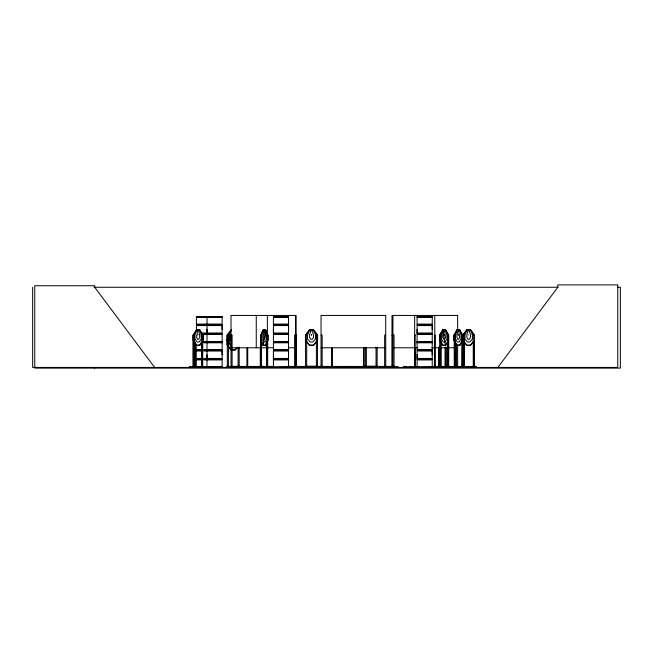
<?xml version="1.0" encoding="UTF-8"?>
<svg xmlns="http://www.w3.org/2000/svg" width="653" height="653" viewBox="0 0 653 653"><rect width="100%" height="100%" fill="white"/><g stroke="black" fill="none" stroke-linecap="round" stroke-linejoin="round"><path stroke-width="0.98" d="M207.025 354.726L207.025 358.44L207.009 351.012M207.025 329.292L207.025 333.006L207.009 325.578M222.118 354.726L222.118 351.012L203.973 351.012M222.118 329.292L222.118 325.578L196.406 325.578L196.422 329.292M273.419 358.44L273.419 351.012L288.553 351.012L288.536 358.44L273.419 358.44L273.436 354.726M273.419 333.006L273.419 325.578L288.553 325.578L288.536 333.006L273.419 333.006L273.436 329.292M288.536 354.726L288.536 351.012M288.536 329.292L288.536 325.578M417.096 358.44L417.096 351.012L432.229 351.012L432.213 358.44L417.096 358.44L417.112 354.726M417.096 333.006L417.096 325.578L432.229 325.578L432.213 333.006L417.096 333.006L417.112 329.292M432.213 354.726L432.213 351.012M432.213 329.292L432.213 325.578M290.12 367.361L302.241 367.321M392.2 366.815L398.265 366.774L398.273 367.427L385.988 367.345M241.186 367.427L253.062 367.427M409.847 367.427L419.495 367.321M410.035 366.815L410.06 367.427M417.096 367.1L417.112 359.934L432.229 359.934L432.229 367.1L417.096 367.386M263.192 329.92L260.825 335.087L263.077 329.92L265.559 329.92L263.192 345.306L260.825 340.131L263.224 345.168M189.794 366.815L189.827 367.427M263.983 330.712L263.232 337.348L263.983 339.331L264.751 339.331L265.526 335.087L264.751 330.712L263.869 330.712M197.59 330.712L196.569 337.348L197.59 339.331L198.643 339.331L199.712 337.348L199.712 335.087L198.643 330.712L197.508 330.712M265.428 367.345L265.51 366.757L265.526 367.427M433.812 366.815L433.861 367.427M458.145 335.071L458.251 334.654M443.958 335.071L444.064 334.654M197.965 335.071L198.088 334.654M449.909 366.815L449.966 367.427M435.306 367.345L435.176 366.251M435.673 367.321L435.731 366.757L435.747 367.427M196.553 330.051L194.969 335.087L194.969 338.94L197.092 341.984L199.189 341.984L201.271 338.94L201.271 335.087L199.704 330.051L196.471 330.051L193.321 335.087M468.576 334.973L468.756 334.973M188.888 367.427L207.009 367.386M196.733 367.321L196.798 366.757L196.822 367.427M311.367 335.079L311.514 334.638L311.334 335.087M309.522 330.051L307.53 335.087L307.53 338.94L310.199 341.984L312.852 341.984L315.481 338.94L315.481 335.087L313.505 330.051L309.522 330.051L305.547 335.087L305.58 366.423M226.509 367.427L227.179 366.757M230.925 366.757L230.231 367.345M304.78 367.427L305.351 367.321M260.751 367.427L260.857 335.046L263.224 330.051L262.073 335.087L262.073 338.94L263.616 341.984L265.151 341.984L266.661 338.94L266.661 335.087L265.526 330.051L263.118 330.051M265.412 345.168C268.93 340.597 268.758 334.728 265.559 329.92M265.453 345.306L267.82 340.131L267.787 335.046L265.453 329.92M267.893 340.172L265.559 345.306L263.077 345.306L260.743 340.172L260.931 335.087M461.818 335.03L461.679 367.427M456.953 345.306L454.039 340.172L454.039 335.046L456.953 329.92M457.002 330.051L454.227 335.087L454.251 367.427M459.679 345.168L462.455 340.131L462.455 335.087L459.679 330.051L461.051 335.087L461.051 338.94L459.222 341.984L457.378 341.984L455.516 338.94L455.516 335.087L456.904 330.051L459.777 330.051M459.72 345.306L462.642 340.172L462.642 335.046L459.72 329.92M442.734 345.306L439.747 340.172L439.747 335.046L442.644 329.92L445.664 329.92L448.562 335.046L448.562 340.172L445.664 345.306L442.644 345.306M442.734 329.92L439.844 335.087L439.747 340.172M448.562 340.172L445.575 345.306L442.644 329.92M231.513 343.38L230.117 345.788L231.268 345.804M196.504 345.306L193.215 340.172L193.215 335.046L196.504 329.92M199.679 345.306L202.854 340.131L202.879 335.046L199.679 329.92M196.422 329.92L199.753 329.92L202.961 335.046L202.961 340.172L199.753 345.306L196.422 345.306M474.462 340.172L470.633 345.306L466.748 345.306L462.92 340.172L462.92 335.046L466.748 329.92L470.674 329.92L474.502 335.046L474.47 367.427L474.462 335.046M462.961 335.046L466.789 329.92M474.372 340.131L470.568 345.168L466.805 345.168M497.864 367.427L557.809 287.255L557.809 284.896L617.746 284.896L617.746 367.427L32.65 367.427L32.65 287.255M231.186 329.92L227.138 335.046L227.138 344.849L231.186 349.975L235.292 349.975L237.031 347.78M227.138 339.715L231.186 334.589M227.268 339.764L231.252 334.728L229.26 339.764L229.26 343.609L231.26 345.902M236.933 347.682L235.227 349.845L231.252 349.845L227.268 344.8L227.268 335.087L231.252 330.051L229.26 335.087L229.26 338.94L231.26 341.225M206.993 341.96L207.025 334.499M273.419 367.386L288.561 367.1L288.536 359.934L273.419 359.934L273.419 367.1M464.161 367.427L464.259 334.769L463.948 335.062M194.3 334.646L194.219 367.427M320.345 367.345L320.794 367.345M365.035 367.321L364.211 367.345M417.096 341.666L417.112 334.499L432.229 334.499L432.229 341.666L416.949 341.829L432.245 341.976M266.098 334.711L266.106 334.728M273.419 341.666L273.419 334.499L288.553 334.499L288.553 341.666L273.272 341.87L288.561 341.976M261.551 335.038L260.482 335.087L260.482 367.427M440.612 335.038L440.612 334.695M194.251 335.087L193.092 335.087L193.117 367.427L193.247 366.251M93.934 287.255L558.119 287.255M617.289 287.255L620.35 287.255L620.35 368.104L34.756 368.104L34.756 285.736L94.701 285.736L94.701 287.255L154.639 367.427M196.39 316.885L222.151 316.885L222.118 324.084L196.406 324.084L196.406 316.925L222.151 316.901M273.411 316.885L288.561 316.885L288.536 324.084L273.419 324.084L273.419 316.925L288.561 316.917M417.087 316.885L432.245 316.885L432.213 324.084L417.096 324.084L417.096 316.925L432.245 316.917M196.422 317.358L222.118 317.358M273.436 317.358L288.536 317.358M417.112 317.358L432.213 317.358M196.3 324.598L205.956 324.598M206.903 324.598L222.24 324.598M273.313 324.598L288.659 324.598M416.998 324.598L432.335 324.598M196.3 325.063L205.956 325.063M206.903 325.063L222.24 325.063M273.313 325.063L288.659 325.063M416.998 325.063L432.335 325.063M456.863 329.92L459.818 329.92M445.624 330.051L442.685 330.051L441.265 335.087L441.265 338.94L443.167 341.984L445.06 341.984L446.938 338.94L446.938 335.087L445.526 330.051L448.374 335.087M470.609 330.051L466.805 330.051L464.92 335.087L464.92 338.94L467.45 341.984L469.956 341.984L472.437 338.94L472.437 335.087L470.568 330.051L474.372 335.087M444.66 330.712L443.624 330.712L442.701 335.087L442.701 337.348L443.624 339.331L444.571 339.331L445.534 337.348L444.571 330.712M458.839 330.712L457.818 330.712L456.912 335.087L456.912 337.348L457.818 339.331L458.741 339.331L459.679 337.348L458.741 330.712M202.014 333.006L222.134 333.006L222.134 325.578M201.989 333.528L205.956 333.528M206.903 333.528L222.24 333.528M273.313 333.528L288.659 333.528M416.998 333.528L432.335 333.528M201.989 333.985L205.956 333.985M206.903 333.985L222.24 333.985M273.313 333.985L288.659 333.985M416.998 333.985L432.335 333.985M202.014 334.499L222.134 334.499L222.134 341.666L203.973 341.666M202.063 334.703L201.891 367.427M228.281 334.695L228.387 334.695M261.494 334.646L261.526 367.427M266.971 366.251L266.971 367.427L267.248 334.703M306.616 334.695L306.502 335.062M316.452 334.695L316.362 366.423M448.709 367.427L448.717 335.087L447.656 334.703M461.728 334.695L464.291 335.087M474.502 335.046L473.221 335.087L473.352 334.695M201.891 335.087L202.961 335.046M231.015 335.087L232.109 335.087L232.109 366.251M267.044 335.087L267.893 335.046M295.695 335.087L294.601 335.087L294.601 366.251M295.964 335.087L296.397 335.087L296.397 366.586L295.964 366.586M305.58 335.087L306.69 335.03L306.681 366.423M316.313 335.087L317.456 335.087L317.456 366.423M321.047 335.087L322.149 335.087L322.141 366.251M385.735 335.087L384.633 335.087L384.633 366.251M391.988 335.087L392.42 335.087L392.404 367.427M392.951 335.087L394.045 335.087L394.045 367.427M414.671 335.087L415.349 335.087M439.747 335.046L440.718 335.087L440.718 367.427M454.039 335.046L455.312 335.087M193.402 340.131L196.553 345.168L199.704 345.168L202.961 340.172M439.844 340.131L442.783 345.168M454.039 340.172L457.002 345.168M462.92 340.172L466.789 345.306M203.973 341.486L222.118 341.47M273.436 341.47L288.536 341.47M417.112 341.47L432.213 341.47M203.973 342.025L222.151 342.058M203.973 342.066L222.134 342.066M273.419 342.066L288.553 342.066M417.096 342.066L432.229 342.066M222.151 342.319L203.973 342.319L222.151 342.335L222.118 349.518L203.973 349.518M273.411 342.319L288.561 342.319L288.536 349.518L273.419 349.518L273.419 342.36L288.561 342.335M417.087 342.319L432.245 342.319L432.213 349.518L417.096 349.518L417.096 342.36L432.245 342.335M203.973 342.809L222.118 342.792M273.436 342.792L288.536 342.792M417.112 342.792L432.213 342.792M263.118 345.168L265.526 345.168M442.685 345.168L445.624 345.168M456.904 345.168L459.777 345.168M456.863 345.306L459.818 345.306M231.015 347.78L266.367 347.78M267.371 347.78L273.444 347.78M288.61 347.78L294.683 347.78M321.047 347.78L384.715 347.78M392.951 347.78L417.691 347.78M431.78 347.78L456.618 347.78M196.406 349.518L202.014 349.518M196.3 350.032L201.989 350.032M203.973 350.032L205.956 350.032M206.903 350.032L222.24 350.032M273.313 350.032L288.659 350.032M416.998 350.032L432.335 350.032M196.3 350.498L201.989 350.498M203.973 350.498L205.956 350.498M206.903 350.498L222.24 350.498M273.313 350.498L288.659 350.498M416.998 350.498L432.335 350.498M196.406 351.012L202.014 351.012M196.406 358.44L202.014 358.44M203.973 358.44L222.134 358.44L222.134 351.012M196.3 358.962L201.989 358.962M203.973 358.962L205.956 358.962M206.903 358.962L222.24 358.962M273.313 358.962L288.659 358.962M416.998 358.962L432.335 358.962M196.3 359.419L201.989 359.419M203.973 359.419L205.956 359.419M206.903 359.419L222.24 359.419M273.313 359.419L288.659 359.419M416.998 359.419L432.335 359.419M196.406 359.934L202.014 359.934M203.973 359.934L222.134 359.934L222.134 367.1L203.973 367.117M195.182 366.251L196.194 366.251M239.308 366.251L228.526 366.586M246.981 366.251L247.822 366.251M260.204 366.251L261.559 366.251M266.595 366.251L267.779 366.251L267.706 367.427M296.519 366.251L294.47 366.586M305.457 366.251L317.587 366.251M320.925 366.251L322.272 366.586M331.642 366.251L332.32 366.586M364.113 366.251L363.435 366.586M365.141 366.251L377.271 366.251M385.858 366.251L384.511 366.586M391.857 366.251L392.543 366.251L392.477 367.427M414.59 366.251L415.43 366.251M434.376 366.251L435.216 366.251M441.126 366.251L438.498 366.251L438.53 367.427M445.011 366.251L446.219 366.251M447.525 366.251L448.823 366.251L448.807 367.427M455.427 366.251L454.137 366.251L454.161 367.427M457.761 366.251L456.406 366.586M461.655 366.251L464.414 366.586M230.942 366.423L273.721 366.423M287.875 366.423L392.641 366.423L392.641 367.427M201.785 366.586L194.055 366.586L193.957 341.152M266.971 366.586L261.184 366.251M392.42 366.586L391.988 366.586L391.996 315.44M439.338 366.586L447.844 366.586L447.934 341.152M455.1 366.586L461.981 366.586M464.275 366.586L473.335 366.586M196.822 366.757L189.354 366.815L189.419 367.427M202.732 366.757L206.495 366.815L206.56 367.345M265.526 366.757L255.576 366.815L255.625 367.427M267.575 366.757L272.57 366.774L272.53 367.427M304.543 366.757L308.64 366.757M348.882 366.757L352.971 366.757M407.554 366.757L403.66 366.757L403.66 367.427M408.411 366.757L417.634 366.757M432.172 366.757L440.465 366.757M454.798 366.757L444.415 366.757L444.415 367.427M458.373 367.361L458.422 366.757L467.173 366.815L467.23 367.345M476.576 366.774L472.568 366.757L472.568 367.427M203.973 366.904L222.118 366.904M273.436 366.904L288.536 366.904M417.112 366.904L432.213 366.904M239.48 367.345L239.986 367.427M254.85 367.345L272.921 367.427M317.75 367.345L318.256 367.427M377.434 367.345L377.94 367.427M206.936 367.394L207.025 359.934M473.147 367.345L473.196 366.251L474.609 366.251L474.609 367.427M472.666 367.321L477.147 367.427M206.495 366.815L206.43 367.427M452.921 366.757L452.904 367.427M467.173 366.815L467.115 367.427M450.872 366.757L450.856 367.427M313.505 330.051L317.48 335.087L317.48 340.131L313.505 345.168L309.522 345.168L305.547 340.131M227.268 340.131L231.252 345.168M227.138 340.172L231.186 345.306M231.399 338.164L230.215 338.172L231.554 340.507M439.934 367.345L439.934 335.087M430.311 367.321L467.589 367.427M199.622 330.051L202.781 335.087L202.691 367.427M445.575 329.92L448.464 335.087L448.423 367.427M265.412 330.051L267.714 335.087M444.122 334.654L444.228 335.071M458.3 334.654L458.406 335.071M476.51 366.757L476.51 367.427M473.596 366.251L473.596 367.427M473.449 342.164L473.417 367.427M473.254 334.695L473.335 367.427M464.291 341.152L464.275 367.427M464.014 366.251L463.997 367.427M463.222 366.251L463.197 367.427M463.091 335.087L463.124 367.427M463.001 366.251L462.92 367.427M462.83 335.087L462.83 367.427M462.544 335.046L462.618 367.427M462.397 366.251L462.397 367.427M462.348 366.251L462.348 367.427M461.981 366.251L461.981 367.427M457.631 329.585L457.631 315.44L392.951 315.44L392.861 367.427L392.82 366.251L394.175 366.251L394.167 367.427M457.631 344.743L457.631 366.251M456.537 344.139L456.537 366.251M455.312 341.152L455.402 367.427M455.01 335.087L455.1 367.427M454.684 366.251L454.733 367.427M454.553 340.14L454.553 367.427M454.137 335.046L454.137 340.172M448.513 366.251L448.513 367.427M448.244 366.251L448.285 367.427M447.68 366.251L447.68 367.427M447.558 334.695L447.55 367.427M446.113 347.216L446.113 366.423M445.779 347.216L445.779 366.423M445.452 347.216L445.37 366.586M445.117 347.216L445.117 366.423M441.012 341.152L441.012 367.427M440.808 366.251L440.808 367.427M440.538 366.251L440.587 367.427M440.408 366.251L440.367 367.427M440.236 335.087L440.236 367.427M440.138 366.251L440.138 367.427M439.844 366.251L439.844 367.427M439.673 366.251L439.738 367.427M439.6 347.216L439.6 367.427M439.265 347.216L439.338 367.427M439.118 366.251L439.134 367.427M439.085 366.251L439.061 367.427M438.938 347.216L438.938 367.427M438.604 347.216L438.604 367.427M435.143 367.427L435.135 335.087L434.457 335.087L434.416 367.427M434.922 366.251L434.922 367.427M434.8 315.44L434.743 367.427L434.661 366.251M415.349 348.155L415.39 367.427M415.014 335.087L415.055 367.427M414.998 348.155L414.875 367.427M414.671 315.44L414.631 367.427M406.248 366.757L406.248 367.427M404.974 366.757L404.974 367.427M403.889 366.757L403.889 367.427M403.84 366.757L403.84 367.427M393.922 366.251L393.922 367.427M393.073 366.251L393.073 367.427M385.735 366.251L385.727 315.44L321.047 315.44L321.056 366.251M377.14 347.216L377.14 366.423M376.046 347.216L376.046 366.423M366.366 347.216L366.366 366.423M365.264 347.216L365.264 366.423M364.048 348.155L364.048 366.251M363.501 348.155L363.501 366.251M347.804 367.427L347.804 366.757L344.686 366.757L344.686 367.427M346.67 366.757L346.67 367.427M346 366.757L346 367.427M345.845 366.757L345.845 367.427M332.255 348.155L332.255 366.251M331.708 348.155L331.708 366.251M311.791 366.423L311.791 367.427M303.8 367.427L303.8 366.757L299.841 366.757L299.841 367.427M300.649 366.757L300.649 367.427M300.021 366.757L299.98 367.427M296.38 335.087L296.38 366.586M295.964 315.44L295.964 366.251M295.695 366.251L295.695 315.44L231.015 315.44L231.015 367.427M267.673 335.087L267.673 367.427M267.371 315.44L267.371 333.634M267.404 366.251L267.404 367.427M267.224 366.251L267.167 367.427M266.702 342.164L266.628 366.586M261.11 341.152L261.11 366.423M260.939 348.155L260.947 367.427M260.718 348.155L260.694 366.586L260.278 366.586L260.302 348.155M260.449 366.251L260.408 367.427M256.254 315.44L256.254 347.78M247.716 348.155L247.74 366.586L247.324 366.586L247.299 348.155M247.495 348.155L247.495 366.251M247.079 348.155L247.079 366.251M239.186 347.216L239.186 366.423M238.084 347.216L238.084 366.423M233.301 366.423L233.301 367.427M232.231 366.586L230.884 366.251L230.852 367.427M231.268 335.087L231.268 337.348M231.268 339.764L231.268 342.017M231.146 366.251L231.138 367.427M228.526 367.427L228.526 366.251L227.179 366.251L227.179 367.427M228.403 367.427L228.477 335.054L227.309 335.087L227.309 367.427M228.272 366.251L228.272 367.427M227.432 366.251L227.432 367.427M207.009 316.925L207.025 324.084M207.009 342.36L207.025 349.518M202.854 367.427L202.854 366.251L201.524 366.251L201.532 367.427M202.03 366.251L202.063 367.427M201.785 366.251L201.785 367.427M201.63 341.152L201.63 367.427M196.088 344.188L196.088 366.423M195.671 344.188L195.696 366.423M195.28 342.164L195.28 366.423M194.316 367.427L194.316 366.251L192.978 366.251L192.994 367.427M193.525 366.251L193.484 367.427M193.296 335.046L193.345 367.427M94.701 367.427L94.701 368.104M454.986 334.858L454.986 334.858M460.218 334.826L460.218 334.826M446.081 334.826L446.081 334.826M200.324 334.826L200.324 334.826M465.809 334.826L465.809 334.826M471.303 334.826L471.303 334.826M228.501 339.536L228.566 339.536M230.199 334.826L230.199 334.826M308.469 334.826L308.469 334.826M314.281 334.826L314.281 334.826M468.046 330.712L466.822 335.087L466.822 337.348L468.046 339.331L469.295 339.331L470.576 337.348L470.576 335.087L469.295 330.712L468.046 330.712M310.836 330.712L309.538 335.087L309.538 337.348L310.836 339.331L312.158 339.331L313.513 337.348L313.513 335.087L312.158 330.712L310.836 330.712M309.465 329.92L305.416 335.046L305.416 340.172L309.465 345.306L313.571 345.306L317.619 340.172L317.619 335.046L313.571 329.92L309.465 329.92M222.134 316.591L196.406 316.591L222.151 316.623M288.553 316.591L273.419 316.591L288.561 316.623M432.229 316.591L417.096 316.591L432.245 316.623M474.209 367.427L474.209 366.251L474.192 367.427M454.88 367.427L454.88 366.251L454.839 367.427"/></g></svg>
